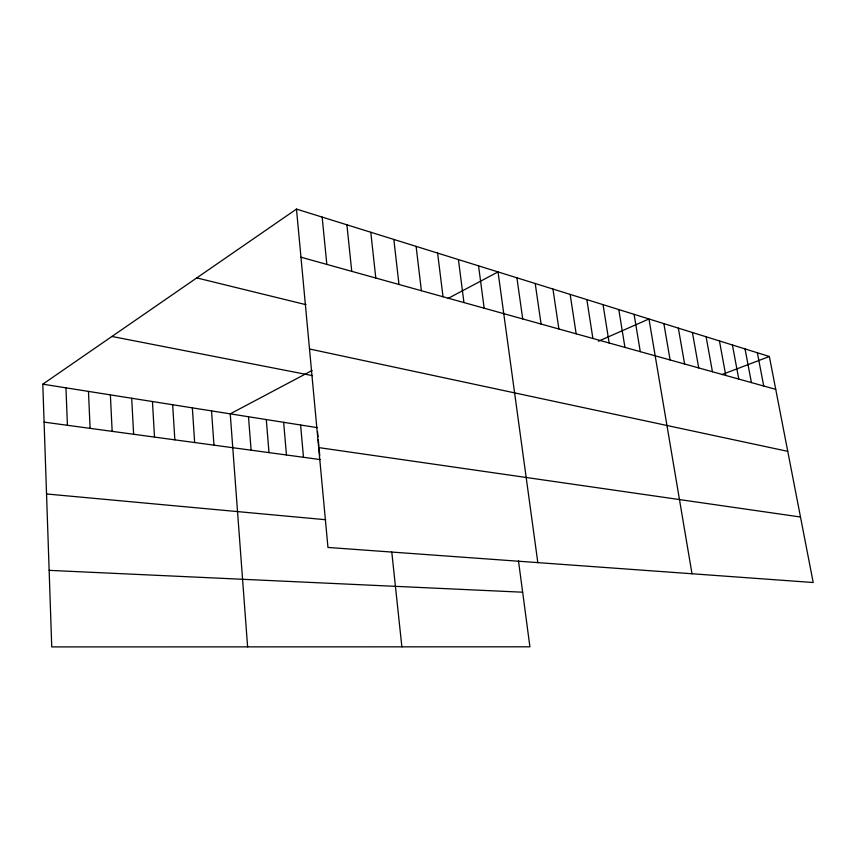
<?xml version="1.0" encoding="UTF-8"?>
<svg xmlns="http://www.w3.org/2000/svg" width="856" height="856" viewBox="0 0 856 856"><rect width="100%" height="100%" fill="white"/><g stroke="black" fill="none" stroke-linecap="round" stroke-linejoin="round"><path stroke-width="1.28" d="M518.458 560.659L529.907 646.815L51.745 646.911L42.8 384.173L296.486 209.089L769.362 356.503L813.2 582.519L327.966 547.455L296.486 209.089M312.098 370.477L230.243 413.855L247.609 646.869M447.806 298.551L498.042 271.919L537.825 562.617M598.387 341.234L648.966 318.978L692.001 573.755M721.908 374.586L769.362 356.503M49.145 570.353L522.652 592.213M46.534 493.966L325.719 519.731M44.095 422.126L320.112 459.544M318.678 447.581L800.488 517.003M42.8 384.173L317.137 427.615M111.933 336.462L312.536 375.634M309.508 348.981L787.755 451.347M196.773 277.911L306.031 304.704M300.97 257.207L775.739 389.362M757.367 352.768L763.734 386.024M745.052 348.927L751.418 382.589M732.415 344.989L738.771 379.069M719.447 340.945L725.781 375.452M706.114 336.793L712.438 371.739M692.418 332.524L698.721 367.92M678.337 328.126L684.618 364.003M663.86 323.622L670.12 359.959M634.093 314.334L640.288 351.656M618.802 309.572L624.944 347.386M603.052 304.661L609.162 342.999M586.842 299.611L592.898 338.473M570.15 294.4L576.152 333.808M552.944 289.039L558.882 329.004M535.214 283.507L541.078 324.05M516.917 277.804L522.716 318.935M478.547 265.841L484.175 308.203M458.42 259.571L463.941 302.575M437.609 253.087L443.023 296.754M416.102 246.378L421.387 290.73M393.835 239.434L398.992 284.492M370.787 232.254L375.795 278.04M391.77 551.981L401.871 646.836M346.905 224.807L351.752 271.352M322.156 217.092L326.832 264.408M317.512 431.606L318.015 436.924M318.261 439.588L318.881 446.244M319.127 448.897L319.748 455.553M300.595 424.993L303.484 457.286M283.646 422.308L286.46 454.985M266.28 419.558L268.998 452.61M248.486 416.744L251.108 450.192M211.539 410.891L213.957 445.152M192.354 407.852L194.654 442.531M172.666 404.738L174.849 439.845M152.454 401.539L154.508 437.095M131.696 398.243L133.622 434.26M110.381 394.873L112.157 431.349M88.478 391.406L90.094 428.364M65.955 387.832L67.421 425.293"/></g></svg>
